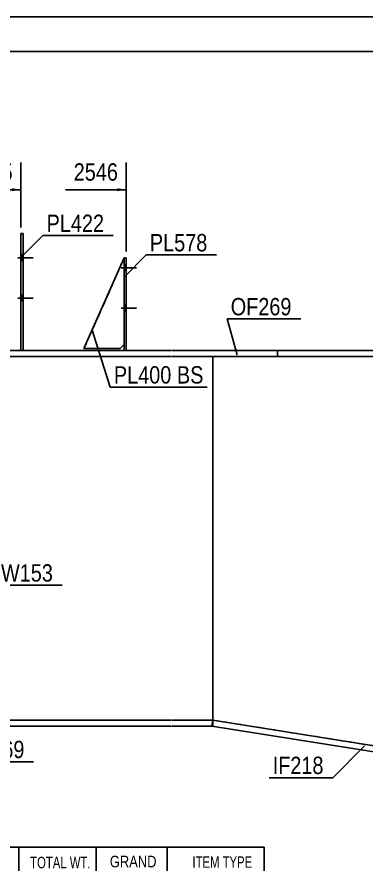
# Model space of a CAD drawing. Header units: millimetres. Extents: x -351 to 51, y -181 to 96.
# Drawn here: x -234.5 to -176.9, y -43.8 to 96.1 of the extents above; entities that cross this region are included whole.
import ezdxf

# ---------------------------------------------------------------- set-up
doc = ezdxf.new("R2010")
doc.units = ezdxf.units.MM
doc.linetypes.add('DXK_LINE_DOT1', pattern=[1.8814, 0.9407, -0.9407])
doc.styles.add('Arial', font='ARIAL.TTF', dxfattribs={"height": 0.2})
doc.styles.add('Arial Narrow', font='ARIALN.TTF', dxfattribs={"height": 0.2})

# ---------------------------------------------------------------- blocks, each defined once
blk = doc.blocks.new('Unknown-623466838-1210')
at = {"color": 5, "linetype": 'Continuous'}
blk.add_line((51.41, 96.07), (-348.59, 96.07), dxfattribs=at)
blk = doc.blocks.new('Part-623466838-2021 - 1946')
at = {"color": 7, "linetype": 'DXK_LINE_DOT1'}
for p, q in [((-291.4, 40), (-325.49, 40)), ((-325.49, 40), (-325.49, -20)), ((-241.17, 40), (-291.3, 40)), ((-209.11, 40), (-241.07, 40)), ((-202.19, 40), (-209.01, 40)), ((-202.19, 40), (-202.19, -20)), ((-291.4, -20), (-325.49, -20)), ((-241.17, -20), (-291.3, -20)), ((-209.11, -20), (-241.07, -20)), ((-202.19, -20), (-209.01, -20))]:
    blk.add_line(p, q, dxfattribs=at)
blk = doc.blocks.new('Part-623466838-1989 - 1946')
at = {"color": 2, "linetype": 'Continuous'}
for p, q in [((-191.54, 41), (23.15, 41)), ((-191.54, 41), (-191.54, 40)), ((-191.54, 40), (23.15, 40))]:
    blk.add_line(p, q, dxfattribs=at)
blk = doc.blocks.new('Bolt-623466838-2553 - 1946')
at = {"linetype": 'Continuous'}
for points in [[(-233.53, 55.87), (-233.53, 56.8), (-233.87, 56.8), (-233.87, 55.87)], [(-233.53, 55.87), (-233.53, 56.8), (-233.87, 56.8), (-233.87, 55.87)], [(-233.53, 49.2), (-233.53, 50.13), (-233.87, 50.13), (-233.87, 49.2)], [(-233.53, 49.2), (-233.53, 50.13), (-233.87, 50.13), (-233.87, 49.2)]]:
    blk.add_hatch(color=3, dxfattribs=at).paths.add_polyline_path(points)
at = {"color": 3, "linetype": 'Continuous'}
for p, q in [((-234.4, 56.33), (-231.87, 56.33)), ((-234.4, 56.33), (-231.87, 56.33)), ((-233.87, 56.8), (-233.53, 56.8)), ((-233.87, 56.8), (-233.53, 56.8)), ((-233.87, 55.87), (-233.53, 55.87)), ((-233.87, 55.87), (-233.53, 55.87)), ((-234.4, 49.67), (-231.87, 49.67)), ((-234.4, 49.67), (-231.87, 49.67)), ((-233.87, 50.13), (-233.53, 50.13)), ((-233.87, 50.13), (-233.53, 50.13)), ((-233.87, 49.2), (-233.53, 49.2)), ((-233.87, 49.2), (-233.53, 49.2))]:
    blk.add_line(p, q, dxfattribs=at)
blk = doc.blocks.new('Part-623466838-2011 - 1946')
at = {"color": 2, "linetype": 'Continuous'}
for p, q in [((-291.4, 41), (-325.49, 41)), ((-325.49, 41), (-325.49, 40)), ((-241.17, 41), (-291.3, 41)), ((-209.11, 41), (-241.07, 41)), ((-191.54, 41), (-209.01, 41)), ((-291.4, 40), (-325.49, 40)), ((-241.17, 40), (-291.3, 40)), ((-209.11, 40), (-241.07, 40)), ((-191.54, 40), (-209.01, 40))]:
    blk.add_line(p, q, dxfattribs=at)
at = {"color": 7, "linetype": 'DXK_LINE_DOT1'}
blk.add_line((-191.54, 41), (-191.54, 40), dxfattribs=at)
blk = doc.blocks.new('Part-623466838-2016 - 1946')
at = {"color": 2, "linetype": 'Continuous'}
blk.add_line((-202.19, 40), (-202.19, -20), dxfattribs=at)
at = {"color": 7, "linetype": 'DXK_LINE_DOT1'}
for p, q in [((-76.7, 40), (-202.19, 40)), ((-76.7, -40), (-76.7, 40)), ((-202.19, -20), (-76.7, -40))]:
    blk.add_line(p, q, dxfattribs=at)
blk = doc.blocks.new('Part-623466838-2026 - 1946')
at = {"color": 2, "linetype": 'Continuous'}
for p, q in [((-202.19, -20), (-202.35, -20.99)), ((-76.7, -40), (-202.19, -20)), ((-76.86, -40.99), (-202.35, -20.99)), ((-76.7, -40), (-76.86, -40.99))]:
    blk.add_line(p, q, dxfattribs=at)
blk = doc.blocks.new('Part-623466838-2340 - 1946')
at = {"color": 2, "linetype": 'Continuous'}
for p, q in [((-291.4, -20), (-325.49, -20)), ((-325.49, -20), (-325.49, -21)), ((-241.17, -20), (-291.3, -20)), ((-209.11, -20), (-241.07, -20)), ((-202.19, -20), (-209.01, -20)), ((-325.49, -21), (-291.4, -21)), ((-291.3, -21), (-241.17, -21)), ((-241.07, -21), (-209.11, -21)), ((-209.01, -21), (-202.27, -21))]:
    blk.add_line(p, q, dxfattribs=at)
at = {"color": 7, "linetype": 'DXK_LINE_DOT1'}
for q in [(-202.19, -20), (-202.27, -21)]:
    blk.add_line((-202.19, -21), q, dxfattribs=at)
blk = doc.blocks.new('Bolt-623466838-2551 - 1946')
at = {"linetype": 'Continuous'}
for points in [[(-216.48, 54.2), (-216.48, 55.13), (-216.81, 55.13), (-216.81, 54.2)], [(-216.48, 54.2), (-216.48, 55.13), (-216.81, 55.13), (-216.81, 54.2)], [(-216.48, 54.2), (-216.48, 55.13), (-216.81, 55.13), (-216.81, 54.2)], [(-216.48, 47.53), (-216.48, 48.47), (-216.81, 48.47), (-216.81, 47.53)], [(-216.48, 47.53), (-216.48, 48.47), (-216.81, 48.47), (-216.81, 47.53)], [(-216.48, 47.53), (-216.48, 48.47), (-216.81, 48.47), (-216.81, 47.53)]]:
    blk.add_hatch(color=3, dxfattribs=at).paths.add_polyline_path(points)
at = {"color": 3, "linetype": 'Continuous'}
for p, q in [((-217.34, 54.67), (-214.81, 54.67)), ((-217.34, 54.67), (-214.81, 54.67)), ((-217.34, 54.67), (-214.81, 54.67)), ((-216.81, 55.13), (-216.48, 55.13)), ((-216.81, 55.13), (-216.48, 55.13)), ((-216.81, 55.13), (-216.48, 55.13)), ((-216.81, 54.2), (-216.48, 54.2)), ((-216.81, 54.2), (-216.48, 54.2)), ((-216.81, 54.2), (-216.48, 54.2)), ((-217.35, 48), (-214.81, 48)), ((-217.35, 48), (-214.81, 48)), ((-217.35, 48), (-214.81, 48)), ((-216.81, 48.47), (-216.48, 48.47)), ((-216.81, 48.47), (-216.48, 48.47)), ((-216.81, 48.47), (-216.48, 48.47)), ((-216.81, 47.53), (-216.48, 47.53)), ((-216.81, 47.53), (-216.48, 47.53)), ((-216.81, 47.53), (-216.48, 47.53))]:
    blk.add_line(p, q, dxfattribs=at)
blk = doc.blocks.new('Part-623466838-2345 - 1946')
at = {"color": 2, "linetype": 'Continuous'}
for p, q in [((-216.48, 56.33), (-216.81, 56.33)), ((-216.81, 56.33), (-216.81, 41)), ((-216.48, 56.33), (-216.48, 41))]:
    blk.add_line(p, q, dxfattribs=at)
at = {"color": 7, "linetype": 'DXK_LINE_DOT1'}
blk.add_line((-216.81, 41), (-216.48, 41), dxfattribs=at)
blk = doc.blocks.new('Part-623466838-2655 - 1946')
at = {"color": 2, "linetype": 'Continuous'}
for p, q in [((-233.53, 60.33), (-233.87, 60.33)), ((-233.87, 60.33), (-233.87, 41)), ((-233.53, 60.33), (-233.53, 41))]:
    blk.add_line(p, q, dxfattribs=at)
at = {"color": 7, "linetype": 'DXK_LINE_DOT1'}
blk.add_line((-233.87, 41), (-233.53, 41), dxfattribs=at)
blk = doc.blocks.new('Part-623466838-12588 - 1946')
at = {"color": 2, "linetype": 'Continuous'}
for p, q in [((-223.48, 41.33), (-216.81, 56.33)), ((-216.81, 42), (-217.48, 41.33)), ((-217.48, 41.33), (-223.48, 41.33))]:
    blk.add_line(p, q, dxfattribs=at)
at = {"color": 7, "linetype": 'DXK_LINE_DOT1'}
blk.add_line((-216.81, 56.33), (-216.81, 42), dxfattribs=at)
blk = doc.blocks.new('Part-623466838-12595 - 1946')
at = {"color": 7, "linetype": 'DXK_LINE_DOT1'}
for p, q in [((-223.48, 41.33), (-216.81, 56.33)), ((-216.81, 42), (-217.48, 41.33)), ((-217.48, 41.33), (-223.48, 41.33))]:
    blk.add_line(p, q, dxfattribs=at)
blk = doc.blocks.new('StraightDimension-623466838-3139 - 1946')
at = {"color": 7, "linetype": 'Continuous'}
blk.add_line((-326.82, 90.35), (35.49, 90.35), dxfattribs=at)
blk = doc.blocks.new('StraightDimension-623466838-16743 - 1946')
at = {"linetype": 'Continuous'}
for points in [[(-171.14, 38.5), (-170.89, 40), (-170.64, 38.5)], [(-170.64, -21.92), (-170.89, -23.42), (-171.14, -21.92)]]:
    blk.add_hatch(color=7, dxfattribs=at).paths.add_polyline_path(points)
at = {"color": 7, "linetype": 'Continuous'}
for p, q in [((-190.54, 40), (-168.49, 40)), ((-170.89, -23.42), (-170.89, 40)), ((-162.84, -23.42), (-173.14, -23.42))]:
    blk.add_line(p, q, dxfattribs=at)
at = {"color": 0}
blk.add_wipeout([(-171.04, 11.63), (-175.24, 11.63), (-175.24, 4.95), (-171.04, 4.95)], dxfattribs=at)
at = {"color": 3, "style": 'Arial Narrow'}
blk.add_text('951', height=2.863, rotation=90.0002, dxfattribs=at).set_placement((-171.64, 5.55))
blk = doc.blocks.new('StraightDimension-623466838-25638 - 1946')
at = {"linetype": 'Continuous'}
blk.add_hatch(color=7, dxfattribs=at).paths.add_polyline_path([(-217.98, 67.8), (-216.48, 67.55), (-217.98, 67.3)])
at = {"color": 7, "linetype": 'Continuous'}
for p, q in [((-216.48, 57.33), (-216.48, 72.05)), ((-226.54, 67.55), (-216.48, 67.55))]:
    blk.add_line(p, q, dxfattribs=at)
at = {"color": 0}
blk.add_wipeout([(-217.25, 68.45), (-217.25, 72.65), (-225.76, 72.65), (-225.76, 68.45)], dxfattribs=at)
at = {"color": 3, "style": 'Arial Narrow'}
blk.add_text('2546', height=2.863, dxfattribs=at).set_placement((-225.16, 69.05))
blk = doc.blocks.new('StraightDimension-623466838-25639 - 1946')
at = {"linetype": 'Continuous'}
blk.add_hatch(color=7, dxfattribs=at).paths.add_polyline_path([(-235.37, 67.8), (-233.87, 67.55), (-235.37, 67.3)])
at = {"color": 7, "linetype": 'Continuous'}
for p, q in [((-233.87, 61.33), (-233.87, 72.05)), ((-243.93, 67.55), (-233.87, 67.55))]:
    blk.add_line(p, q, dxfattribs=at)
at = {"color": 0}
blk.add_wipeout([(-234.64, 68.45), (-234.64, 72.65), (-243.15, 72.65), (-243.15, 68.45)], dxfattribs=at)
at = {"color": 3, "style": 'Arial Narrow'}
blk.add_text('2285', height=2.863, dxfattribs=at).set_placement((-242.55, 69.05))
blk = doc.blocks.new('CBS_BOM-623466838-25853')
at = {"color": 7, "linetype": 'Continuous'}
for p, q in [((-348.62, -40.96), (-193.7, -40.96)), ((-234.25, -48.96), (-234.25, -40.96)), ((-221.47, -48.96), (-221.47, -40.96)), ((-209.72, -48.96), (-209.72, -40.96)), ((-193.7, -40.96), (-193.7, -48.95))]:
    blk.add_line(p, q, dxfattribs=at)
at = {"color": 3, "linetype": 'Continuous', "style": 'Arial'}
for s, width, p in [('TOTAL WT.', 0.7, (-232.35, -44.46)), ('GRAND', 0.8, (-219.2, -44.3)), ('ITEM TYPE', 0.7, (-205.56, -44.38))]:
    blk.add_text(s, height=1.91, dxfattribs=dict(at, width=width)).set_placement(p)
blk = doc.blocks.new('Mark-623466838-2007 - 1946')
at = {"color": 0}
blk.add_wipeout([(-189.19, 46.82), (-189.19, 49.82), (-199.24, 49.82), (-199.24, 46.82)], dxfattribs=at)
blk.add_wipeout([(-189.19, 46.82), (-189.19, 49.82), (-199.24, 49.82), (-199.24, 46.82)], dxfattribs=at)
at = {"color": 7, "linetype": 'Continuous'}
for p, q in [((-198.17, 40.29), (-199.84, 46.22)), ((-199.84, 46.22), (-187.69, 46.22))]:
    blk.add_line(p, q, dxfattribs=at)
at = {"color": 3, "style": 'Arial Narrow'}
blk.add_text('OF269', height=2.863, dxfattribs=at).set_placement((-199.24, 46.82))
blk = doc.blocks.new('Mark-623466838-2017 - 1946')
at = {"color": 0}
blk.add_wipeout([(-228.59, 2.87), (-228.59, 5.87), (-237.17, 5.87), (-237.17, 2.87)], dxfattribs=at)
blk.add_wipeout([(-228.59, 2.87), (-228.59, 5.87), (-237.17, 5.87), (-237.17, 2.87)], dxfattribs=at)
at = {"color": 7, "linetype": 'Continuous'}
for p, q in [((-241.13, 10.35), (-237.77, 2.27)), ((-237.77, 2.27), (-227.09, 2.27))]:
    blk.add_line(p, q, dxfattribs=at)
at = {"color": 3, "style": 'Arial Narrow'}
blk.add_text('W153', height=2.863, dxfattribs=at).set_placement((-237.17, 2.87))
blk = doc.blocks.new('Mark-623466838-2022 - 1946')
at = {"color": 7, "linetype": 'Continuous'}
blk.add_line((-177.13, -24.23), (-182.4, -29.5), dxfattribs=at)
at = {"color": 0}
blk.add_wipeout([(-183.9, -28.9), (-183.9, -25.9), (-192.31, -25.9), (-192.31, -28.9)], dxfattribs=at)
blk.add_wipeout([(-183.9, -28.9), (-183.9, -25.9), (-192.31, -25.9), (-192.31, -28.9)], dxfattribs=at)
at = {"color": 7, "linetype": 'Continuous'}
blk.add_line((-192.91, -29.5), (-182.4, -29.5), dxfattribs=at)
at = {"color": 3, "style": 'Arial Narrow'}
blk.add_text('IF218', height=2.863, dxfattribs=at).set_placement((-192.31, -28.9))
blk = doc.blocks.new('Mark-623466838-2336 - 1946')
at = {"color": 0}
blk.add_wipeout([(-233.28, -26.27), (-233.28, -23.27), (-241.69, -23.27), (-241.69, -26.27)], dxfattribs=at)
blk.add_wipeout([(-233.28, -26.27), (-233.28, -23.27), (-241.69, -23.27), (-241.69, -26.27)], dxfattribs=at)
at = {"color": 7, "linetype": 'Continuous'}
for p, q in [((-241.12, -20), (-242.29, -26.87)), ((-242.29, -26.87), (-231.78, -26.87))]:
    blk.add_line(p, q, dxfattribs=at)
at = {"color": 3, "style": 'Arial Narrow'}
blk.add_text('IF269', height=2.863, dxfattribs=at).set_placement((-241.69, -26.27))
blk = doc.blocks.new('Mark-623466838-2341 - 1946')
at = {"color": 0}
blk.add_wipeout([(-203.09, 57.38), (-203.09, 60.38), (-212.59, 60.38), (-212.59, 57.38)], dxfattribs=at)
blk.add_wipeout([(-203.09, 57.38), (-203.09, 60.38), (-212.59, 60.38), (-212.59, 57.38)], dxfattribs=at)
at = {"color": 7, "linetype": 'Continuous'}
for p, q in [((-216.73, 53.25), (-213.19, 56.78)), ((-213.19, 56.78), (-201.59, 56.78))]:
    blk.add_line(p, q, dxfattribs=at)
at = {"color": 3, "style": 'Arial Narrow'}
blk.add_text('PL578', height=2.863, dxfattribs=at).set_placement((-212.59, 57.38))
blk = doc.blocks.new('Mark-623466838-2651 - 1946')
at = {"color": 0}
blk.add_wipeout([(-220.14, 60.58), (-220.14, 63.58), (-229.64, 63.58), (-229.64, 60.58)], dxfattribs=at)
blk.add_wipeout([(-220.14, 60.58), (-220.14, 63.58), (-229.64, 63.58), (-229.64, 60.58)], dxfattribs=at)
at = {"color": 7, "linetype": 'Continuous'}
for p, q in [((-233.78, 56.45), (-230.24, 59.98)), ((-230.24, 59.98), (-218.64, 59.98))]:
    blk.add_line(p, q, dxfattribs=at)
at = {"color": 3, "style": 'Arial Narrow'}
blk.add_text('PL422', height=2.863, dxfattribs=at).set_placement((-229.64, 60.58))
blk = doc.blocks.new('MarkSet-623466838-12720 - 1946')
at = {"color": 0}
for points in [[(-209.02, 35.56), (-209.02, 38.56), (-218.53, 38.56), (-218.53, 35.56)], [(-203.74, 35.56), (-203.74, 38.56), (-208.12, 38.56), (-208.12, 35.56)]]:
    blk.add_wipeout(points, dxfattribs=at)
for points in [[(-209.02, 35.56), (-209.02, 38.56), (-218.53, 38.56), (-218.53, 35.56)], [(-203.74, 35.56), (-203.74, 38.56), (-208.12, 38.56), (-208.12, 35.56)]]:
    blk.add_wipeout(points, dxfattribs=at)
at = {"color": 7, "linetype": 'Continuous'}
for p, q in [((-222.13, 44.35), (-219.13, 34.96)), ((-219.13, 34.96), (-203.14, 34.96))]:
    blk.add_line(p, q, dxfattribs=at)
at = {"color": 3, "style": 'Arial Narrow'}
for s, p in [('PL400', (-218.53, 35.56)), ('BS', (-208.12, 35.56))]:
    blk.add_text(s, height=2.863, dxfattribs=at).set_placement(p)

msp = doc.modelspace()

# ---------------------------------------------------------------- block references
for name in ['Unknown-623466838-1210', 'Part-623466838-2655 - 1946', 'Bolt-623466838-2553 - 1946', 'Part-623466838-12588 - 1946', 'Part-623466838-12595 - 1946', 'Part-623466838-2345 - 1946', 'Bolt-623466838-2551 - 1946', 'Part-623466838-2011 - 1946', 'Part-623466838-1989 - 1946', 'Part-623466838-2021 - 1946', 'Part-623466838-2016 - 1946', 'Part-623466838-2340 - 1946', 'Part-623466838-2026 - 1946', 'CBS_BOM-623466838-25853']:
    msp.add_blockref(name, (0, 0))

# ---------------------------------------------------------------- next in the draw order: block references
for name in ['StraightDimension-623466838-3139 - 1946', 'Mark-623466838-2022 - 1946']:
    msp.add_blockref(name, (0, 0))

# ---------------------------------------------------------------- next in the draw order: block references
for name in ['StraightDimension-623466838-25639 - 1946', 'StraightDimension-623466838-25638 - 1946', 'MarkSet-623466838-12720 - 1946', 'StraightDimension-623466838-16743 - 1946', 'Mark-623466838-2017 - 1946', 'Mark-623466838-2336 - 1946']:
    msp.add_blockref(name, (0, 0))

# ---------------------------------------------------------------- next in the draw order: block references
for name in ['Mark-623466838-2651 - 1946', 'Mark-623466838-2341 - 1946', 'Mark-623466838-2007 - 1946']:
    msp.add_blockref(name, (0, 0))

doc.saveas('drawing.dxf')
